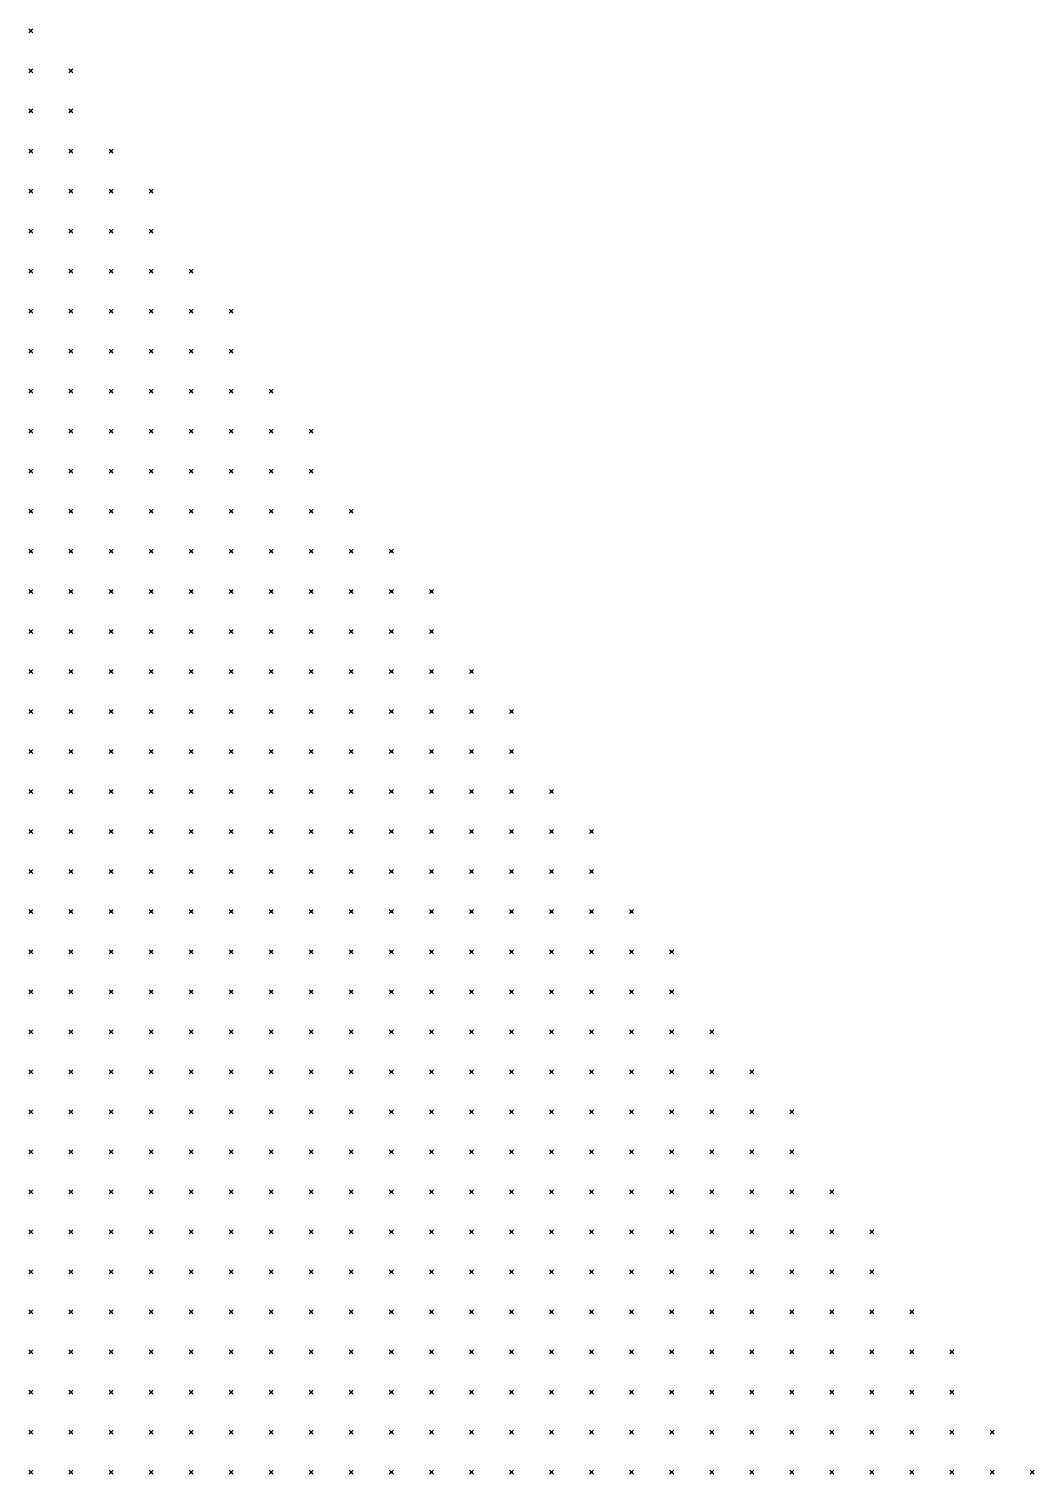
# Model space of a CAD drawing. Header units: metres. Extents: x 441556 to 446409, y 432338 to 461058.
# Drawn here: x 442082.8 to 442158.1, y 451791 to 451899.3 of the extents above; entities that cross this region are included whole.
import ezdxf

# ---------------------------------------------------------------- set-up
doc = ezdxf.new("R2010")
doc.units = ezdxf.units.M
doc.header["$MEASUREMENT"] = 0
doc.header["$PDMODE"] = 35
doc.header["$PDSIZE"] = 0.15
doc.layers.add('DTM-NOK-RevN_LIDAR_co_lidar', color=91, linetype='Continuous', lineweight=0)

msp = doc.modelspace()

# ---------------------------------------------------------------- linework, layer by layer
at = {"layer": 'DTM-NOK-RevN_LIDAR_co_lidar'}
for p in [(442082.982, 451899.169, 396.409), (442082.982, 451896.17, 396.338), (442085.982, 451896.17, 398.188), (442082.982, 451893.171, 396.923), (442085.982, 451893.171, 398.627), (442082.982, 451890.171, 397.076), (442085.982, 451890.171, 397.956), (442088.981, 451890.171, 400.248), (442082.982, 451887.172, 396.718), (442085.982, 451887.172, 397.545), (442088.981, 451887.172, 398.744), (442091.98, 451887.172, 401.214), (442082.982, 451884.172, 396.326), (442085.982, 451884.172, 396.963), (442088.981, 451884.172, 397.537), (442091.98, 451884.172, 399.924), (442082.982, 451881.173, 395.232), (442085.982, 451881.173, 395.756), (442088.981, 451881.173, 397.45), (442091.98, 451881.173, 398.559), (442094.98, 451881.173, 399.861), (442082.982, 451878.174, 394), (442085.982, 451878.174, 394.905), (442088.981, 451878.174, 397.55), (442091.98, 451878.174, 397.814), (442094.98, 451878.174, 398.925), (442097.979, 451878.174, 399.194), (442082.982, 451875.174, 393.711), (442085.982, 451875.174, 394.906), (442088.981, 451875.174, 397.207), (442091.98, 451875.174, 397.495), (442094.98, 451875.174, 398.129), (442097.979, 451875.174, 399.057), (442082.982, 451872.175, 391.948), (442085.982, 451872.175, 394.942), (442088.981, 451872.175, 397.04), (442091.98, 451872.175, 397.332), (442094.98, 451872.175, 397.685), (442097.979, 451872.175, 399.033), (442100.978, 451872.175, 399.87), (442082.982, 451869.176, 388.332), (442085.982, 451869.176, 393.246), (442088.981, 451869.176, 396.013), (442091.98, 451869.176, 397.139), (442094.98, 451869.176, 397.555), (442097.979, 451869.176, 398.425), (442100.978, 451869.176, 399.217), (442103.978, 451869.176, 399.952), (442082.982, 451866.176, 387.448), (442085.982, 451866.176, 390.265), (442088.981, 451866.176, 393.974), (442091.98, 451866.176, 396.239), (442094.98, 451866.176, 396.342), (442097.979, 451866.176, 396.589), (442100.978, 451866.176, 397.66), (442103.978, 451866.176, 398.576), (442082.982, 451863.177, 387.31), (442085.982, 451863.177, 389.091), (442088.981, 451863.177, 392.472), (442091.98, 451863.177, 394.179), (442094.98, 451863.177, 395.086), (442097.979, 451863.177, 394.796), (442100.978, 451863.177, 395.796), (442103.978, 451863.177, 397.627), (442106.977, 451863.177, 399.292), (442082.982, 451860.178, 387.041), (442085.982, 451860.178, 387.964), (442088.981, 451860.178, 389.067), (442091.98, 451860.178, 391.038), (442094.98, 451860.178, 393.54), (442097.979, 451860.178, 394.069), (442100.978, 451860.178, 394.877), (442103.978, 451860.178, 397.112), (442106.977, 451860.178, 398.868), (442109.976, 451860.178, 399.632), (442082.982, 451857.178, 386.717), (442085.982, 451857.178, 387.664), (442088.981, 451857.178, 388.174), (442091.98, 451857.178, 388.586), (442094.98, 451857.178, 391.596), (442097.979, 451857.178, 392.925), (442100.978, 451857.178, 394.449), (442103.978, 451857.178, 396.783), (442106.977, 451857.178, 398.215), (442109.976, 451857.178, 398.512), (442112.976, 451857.178, 399.184), (442082.982, 451854.179, 386.179), (442085.982, 451854.179, 387.296), (442088.981, 451854.179, 387.883), (442091.98, 451854.179, 388.218), (442094.98, 451854.179, 389.005), (442097.979, 451854.179, 391.622), (442100.978, 451854.179, 394.785), (442103.978, 451854.179, 396.66), (442106.977, 451854.179, 397.519), (442109.976, 451854.179, 397.753), (442112.976, 451854.179, 397.982), (442082.982, 451851.18, 385.2), (442085.982, 451851.18, 386.679), (442088.981, 451851.18, 387.041), (442091.98, 451851.18, 386.836), (442094.98, 451851.18, 386.642), (442097.979, 451851.18, 387.335), (442100.978, 451851.18, 390.839), (442103.978, 451851.18, 394.824), (442106.977, 451851.18, 396.941), (442109.976, 451851.18, 397.451), (442112.976, 451851.18, 397.504), (442115.975, 451851.18, 397.859), (442082.982, 451848.18, 383.659), (442085.982, 451848.18, 385.312), (442088.981, 451848.18, 386.195), (442091.98, 451848.18, 386.441), (442094.98, 451848.18, 386.34), (442097.979, 451848.18, 386.307), (442100.978, 451848.18, 387.444), (442103.978, 451848.18, 392.449), (442106.977, 451848.18, 395.583), (442109.976, 451848.18, 395.922), (442112.976, 451848.18, 396.439), (442115.975, 451848.18, 397.126), (442118.974, 451848.18, 398.191), (442082.982, 451845.181, 381.11), (442085.982, 451845.181, 381.765), (442088.981, 451845.181, 385.507), (442091.98, 451845.181, 385.558), (442094.98, 451845.181, 385.778), (442097.979, 451845.181, 386.056), (442100.978, 451845.181, 386.208), (442103.978, 451845.181, 390.81), (442106.977, 451845.181, 394.58), (442109.976, 451845.181, 395.943), (442112.976, 451845.181, 396.113), (442115.975, 451845.181, 396.137), (442118.974, 451845.181, 397.038), (442082.982, 451842.182, 381.008), (442085.982, 451842.182, 382.106), (442088.981, 451842.182, 384.536), (442091.98, 451842.182, 384.977), (442094.98, 451842.182, 385.415), (442097.979, 451842.182, 386.155), (442100.978, 451842.182, 386.208), (442103.978, 451842.182, 388.717), (442106.977, 451842.182, 392.655), (442109.976, 451842.182, 394.989), (442112.976, 451842.182, 395.688), (442115.975, 451842.182, 395.569), (442118.974, 451842.182, 395.904), (442121.974, 451842.182, 397.525), (442082.982, 451839.182, 380.576), (442085.982, 451839.182, 381.645), (442088.981, 451839.182, 383.699), (442091.98, 451839.182, 385.151), (442094.98, 451839.182, 385.553), (442097.979, 451839.182, 385.952), (442100.978, 451839.182, 386.048), (442103.978, 451839.182, 388.168), (442106.977, 451839.182, 391.874), (442109.976, 451839.182, 394.195), (442112.976, 451839.182, 395.061), (442115.975, 451839.182, 395.283), (442118.974, 451839.182, 395.474), (442121.974, 451839.182, 396.139), (442124.973, 451839.182, 396.798), (442082.982, 451836.183, 380.359), (442085.982, 451836.183, 381.118), (442088.981, 451836.183, 383.218), (442091.98, 451836.183, 384.793), (442094.98, 451836.183, 385.516), (442097.979, 451836.183, 385.764), (442100.978, 451836.183, 385.846), (442103.978, 451836.183, 386.294), (442106.977, 451836.183, 389.063), (442109.976, 451836.183, 392.182), (442112.976, 451836.183, 394.002), (442115.975, 451836.183, 394.78), (442118.974, 451836.183, 394.841), (442121.974, 451836.183, 394.781), (442124.973, 451836.183, 395.057), (442082.982, 451833.184, 380.363), (442085.982, 451833.184, 381.084), (442088.981, 451833.184, 382.481), (442091.98, 451833.184, 384.421), (442094.98, 451833.184, 385.419), (442097.979, 451833.184, 385.603), (442100.978, 451833.184, 385.567), (442103.978, 451833.184, 385.591), (442106.977, 451833.184, 386.238), (442109.976, 451833.184, 388.508), (442112.976, 451833.184, 391.237), (442115.975, 451833.184, 393.154), (442118.974, 451833.184, 393.605), (442121.974, 451833.184, 393.151), (442124.973, 451833.184, 393.563), (442127.972, 451833.184, 394.541), (442082.982, 451830.184, 379.897), (442085.982, 451830.184, 381.449), (442088.981, 451830.184, 382.646), (442091.98, 451830.184, 383.98), (442094.98, 451830.184, 384.931), (442097.979, 451830.184, 385.233), (442100.978, 451830.184, 385.185), (442103.978, 451830.184, 385.228), (442106.977, 451830.184, 385.446), (442109.976, 451830.184, 386.643), (442112.976, 451830.184, 388.137), (442115.975, 451830.184, 389.69), (442118.974, 451830.184, 391.473), (442121.974, 451830.184, 392.476), (442124.973, 451830.184, 392.736), (442127.972, 451830.184, 393.444), (442130.972, 451830.184, 394.018), (442082.982, 451827.185, 378.975), (442085.982, 451827.185, 380.311), (442088.981, 451827.185, 383.051), (442091.98, 451827.185, 384.035), (442094.98, 451827.185, 384.784), (442097.979, 451827.185, 384.99), (442100.978, 451827.185, 385.011), (442103.978, 451827.185, 384.947), (442106.977, 451827.185, 385.677), (442109.976, 451827.185, 386.482), (442112.976, 451827.185, 387.448), (442115.975, 451827.185, 388.917), (442118.974, 451827.185, 390.43), (442121.974, 451827.185, 391.479), (442124.973, 451827.185, 392.178), (442127.972, 451827.185, 392.871), (442130.972, 451827.185, 393.377), (442082.982, 451824.186, 377.333), (442085.982, 451824.186, 378.044), (442088.981, 451824.186, 382.709), (442091.98, 451824.186, 384.184), (442094.98, 451824.186, 384.897), (442097.979, 451824.186, 385.009), (442100.978, 451824.186, 384.998), (442103.978, 451824.186, 384.919), (442106.977, 451824.186, 385.259), (442109.976, 451824.186, 386.156), (442112.976, 451824.186, 387.185), (442115.975, 451824.186, 388.825), (442118.974, 451824.186, 390.324), (442121.974, 451824.186, 390.862), (442124.973, 451824.186, 391.425), (442127.972, 451824.186, 392.365), (442130.972, 451824.186, 393.69), (442133.971, 451824.186, 395.285), (442082.982, 451821.186, 376.584), (442085.982, 451821.186, 376.958), (442088.981, 451821.186, 380.323), (442091.98, 451821.186, 384.057), (442094.98, 451821.186, 384.849), (442097.979, 451821.186, 384.887), (442100.978, 451821.186, 384.889), (442103.978, 451821.186, 384.827), (442106.977, 451821.186, 384.829), (442109.976, 451821.186, 385.518), (442112.976, 451821.186, 386.738), (442115.975, 451821.186, 388.692), (442118.974, 451821.186, 390.383), (442121.974, 451821.186, 390.861), (442124.973, 451821.186, 391.23), (442127.972, 451821.186, 392.433), (442130.972, 451821.186, 394.336), (442133.971, 451821.186, 395.318), (442136.97, 451821.186, 397.828), (442082.982, 451818.187, 376.475), (442085.982, 451818.187, 376.95), (442088.981, 451818.187, 378.891), (442091.98, 451818.187, 382.792), (442094.98, 451818.187, 384.564), (442097.979, 451818.187, 384.806), (442100.978, 451818.187, 384.867), (442103.978, 451818.187, 384.838), (442106.977, 451818.187, 384.88), (442109.976, 451818.187, 385.203), (442112.976, 451818.187, 386.414), (442115.975, 451818.187, 388.507), (442118.974, 451818.187, 390.287), (442121.974, 451818.187, 391.038), (442124.973, 451818.187, 391.573), (442127.972, 451818.187, 392.88), (442130.972, 451818.187, 394.493), (442133.971, 451818.187, 395.369), (442136.97, 451818.187, 397.064), (442139.97, 451818.187, 398.252), (442082.982, 451815.188, 376.001), (442085.982, 451815.188, 376.704), (442088.981, 451815.188, 378.602), (442091.98, 451815.188, 381.447), (442094.98, 451815.188, 384.292), (442097.979, 451815.188, 384.919), (442100.978, 451815.188, 384.992), (442103.978, 451815.188, 384.976), (442106.977, 451815.188, 385.032), (442109.976, 451815.188, 385.181), (442112.976, 451815.188, 386.208), (442115.975, 451815.188, 388.262), (442118.974, 451815.188, 390.236), (442121.974, 451815.188, 391.272), (442124.973, 451815.188, 391.879), (442127.972, 451815.188, 392.923), (442130.972, 451815.188, 394.08), (442133.971, 451815.188, 395.151), (442136.97, 451815.188, 396.331), (442139.97, 451815.188, 397.506), (442082.982, 451812.188, 375.568), (442085.982, 451812.188, 375.969), (442088.981, 451812.188, 377.598), (442091.98, 451812.188, 380.001), (442094.98, 451812.188, 383.734), (442097.979, 451812.188, 384.756), (442100.978, 451812.188, 384.794), (442103.978, 451812.188, 384.707), (442106.977, 451812.188, 384.667), (442109.976, 451812.188, 385.05), (442112.976, 451812.188, 386.05), (442115.975, 451812.188, 387.521), (442118.974, 451812.188, 389.559), (442121.974, 451812.188, 391.204), (442124.973, 451812.188, 391.632), (442127.972, 451812.188, 392.236), (442130.972, 451812.188, 393.206), (442133.971, 451812.188, 394.156), (442136.97, 451812.188, 395.416), (442139.97, 451812.188, 396.612), (442142.969, 451812.188, 396.806), (442082.982, 451809.189, 375.506), (442085.982, 451809.189, 375.479), (442088.981, 451809.189, 376.277), (442091.98, 451809.189, 377.834), (442094.98, 451809.189, 381.237), (442097.979, 451809.189, 383.074), (442100.978, 451809.189, 383.962), (442103.978, 451809.189, 384.037), (442106.977, 451809.189, 383.94), (442109.976, 451809.189, 384.281), (442112.976, 451809.189, 385.078), (442115.975, 451809.189, 385.805), (442118.974, 451809.189, 387.438), (442121.974, 451809.189, 389.881), (442124.973, 451809.189, 391.054), (442127.972, 451809.189, 391.389), (442130.972, 451809.189, 392.002), (442133.971, 451809.189, 392.83), (442136.97, 451809.189, 393.998), (442139.97, 451809.189, 395.219), (442142.969, 451809.189, 395.923), (442145.968, 451809.189, 396.077), (442082.982, 451806.19, 375.487), (442085.982, 451806.19, 375.493), (442088.981, 451806.19, 375.527), (442091.98, 451806.19, 376.198), (442094.98, 451806.19, 378.191), (442097.979, 451806.19, 380.536), (442100.978, 451806.19, 382.349), (442103.978, 451806.19, 383.001), (442106.977, 451806.19, 383.09), (442109.976, 451806.19, 382.978), (442112.976, 451806.19, 383.319), (442115.975, 451806.19, 383.909), (442118.974, 451806.19, 385.074), (442121.974, 451806.19, 387.807), (442124.973, 451806.19, 390.293), (442127.972, 451806.19, 390.525), (442130.972, 451806.19, 390.82), (442133.971, 451806.19, 391.667), (442136.97, 451806.19, 392.204), (442139.97, 451806.19, 393.2), (442142.969, 451806.19, 394.573), (442145.968, 451806.19, 394.476), (442082.982, 451803.19, 375.462), (442085.982, 451803.19, 375.478), (442088.981, 451803.19, 375.527), (442091.98, 451803.19, 375.544), (442094.98, 451803.19, 377.527), (442097.979, 451803.19, 379.132), (442100.978, 451803.19, 380.376), (442103.978, 451803.19, 381.631), (442106.977, 451803.19, 382.046), (442109.976, 451803.19, 382.149), (442112.976, 451803.19, 382.352), (442115.975, 451803.19, 382.713), (442118.974, 451803.19, 383.77), (442121.974, 451803.19, 386.312), (442124.973, 451803.19, 388.946), (442127.972, 451803.19, 389.556), (442130.972, 451803.19, 390.055), (442133.971, 451803.19, 390.639), (442136.97, 451803.19, 390.859), (442139.97, 451803.19, 391.389), (442142.969, 451803.19, 392.862), (442145.968, 451803.19, 393.257), (442148.968, 451803.19, 393.228), (442082.982, 451800.191, 375.435), (442085.982, 451800.191, 375.51), (442088.981, 451800.191, 375.529), (442091.98, 451800.191, 375.497), (442094.98, 451800.191, 376.536), (442097.979, 451800.191, 377.45), (442100.978, 451800.191, 379.166), (442103.978, 451800.191, 381.005), (442106.977, 451800.191, 381.712), (442109.976, 451800.191, 381.892), (442112.976, 451800.191, 382.045), (442115.975, 451800.191, 382.236), (442118.974, 451800.191, 382.854), (442121.974, 451800.191, 384.761), (442124.973, 451800.191, 387.718), (442127.972, 451800.191, 389.649), (442130.972, 451800.191, 389.934), (442133.971, 451800.191, 389.933), (442136.97, 451800.191, 390.367), (442139.97, 451800.191, 390.348), (442142.969, 451800.191, 391.151), (442145.968, 451800.191, 392.194), (442148.968, 451800.191, 392.782), (442151.967, 451800.191, 394.695), (442082.982, 451797.192, 375.453), (442085.982, 451797.192, 375.528), (442088.981, 451797.192, 375.522), (442091.98, 451797.192, 375.36), (442094.98, 451797.192, 375.667), (442097.979, 451797.192, 375.888), (442100.978, 451797.192, 378.199), (442103.978, 451797.192, 380.57), (442106.977, 451797.192, 381.323), (442109.976, 451797.192, 381.452), (442112.976, 451797.192, 381.609), (442115.975, 451797.192, 381.818), (442118.974, 451797.192, 382.254), (442121.974, 451797.192, 383.553), (442124.973, 451797.192, 386.394), (442127.972, 451797.192, 389.324), (442130.972, 451797.192, 390.025), (442133.971, 451797.192, 389.986), (442136.97, 451797.192, 389.862), (442139.97, 451797.192, 389.601), (442142.969, 451797.192, 389.929), (442145.968, 451797.192, 390.673), (442148.968, 451797.192, 392.086), (442151.967, 451797.192, 393.15), (442082.982, 451794.192, 375.41), (442085.982, 451794.192, 375.506), (442088.981, 451794.192, 375.572), (442091.98, 451794.192, 375.417), (442094.98, 451794.192, 375.65), (442097.979, 451794.192, 375.862), (442100.978, 451794.192, 377.93), (442103.978, 451794.192, 379.94), (442106.977, 451794.192, 380.428), (442109.976, 451794.192, 380.388), (442112.976, 451794.192, 380.39), (442115.975, 451794.192, 380.784), (442118.974, 451794.192, 381.408), (442121.974, 451794.192, 382.292), (442124.973, 451794.192, 384.737), (442127.972, 451794.192, 387.977), (442130.972, 451794.192, 389.07), (442133.971, 451794.192, 388.955), (442136.97, 451794.192, 388.927), (442139.97, 451794.192, 388.583), (442142.969, 451794.192, 389.068), (442145.968, 451794.192, 389.717), (442148.968, 451794.192, 391.797), (442151.967, 451794.192, 392.289), (442154.967, 451794.192, 392.427), (442082.982, 451791.193, 374.873), (442085.982, 451791.193, 375.463), (442088.981, 451791.193, 375.555), (442091.98, 451791.193, 375.4), (442094.98, 451791.193, 375.577), (442097.979, 451791.193, 375.863), (442100.978, 451791.193, 377.597), (442103.978, 451791.193, 378.954), (442106.977, 451791.193, 379.284), (442109.976, 451791.193, 379.248), (442112.976, 451791.193, 379.312), (442115.975, 451791.193, 379.829), (442118.974, 451791.193, 380.859), (442121.974, 451791.193, 381.561), (442124.973, 451791.193, 382.796), (442127.972, 451791.193, 384.992), (442130.972, 451791.193, 384.902), (442133.971, 451791.193, 385.757), (442136.97, 451791.193, 386.105), (442139.97, 451791.193, 387.026), (442142.969, 451791.193, 388.051), (442145.968, 451791.193, 388.79), (442148.968, 451791.193, 391.506), (442151.967, 451791.193, 392.099), (442154.967, 451791.193, 391.74), (442157.966, 451791.193, 391.552)]:
    msp.add_point(p, dxfattribs=at)

doc.saveas('drawing.dxf')
